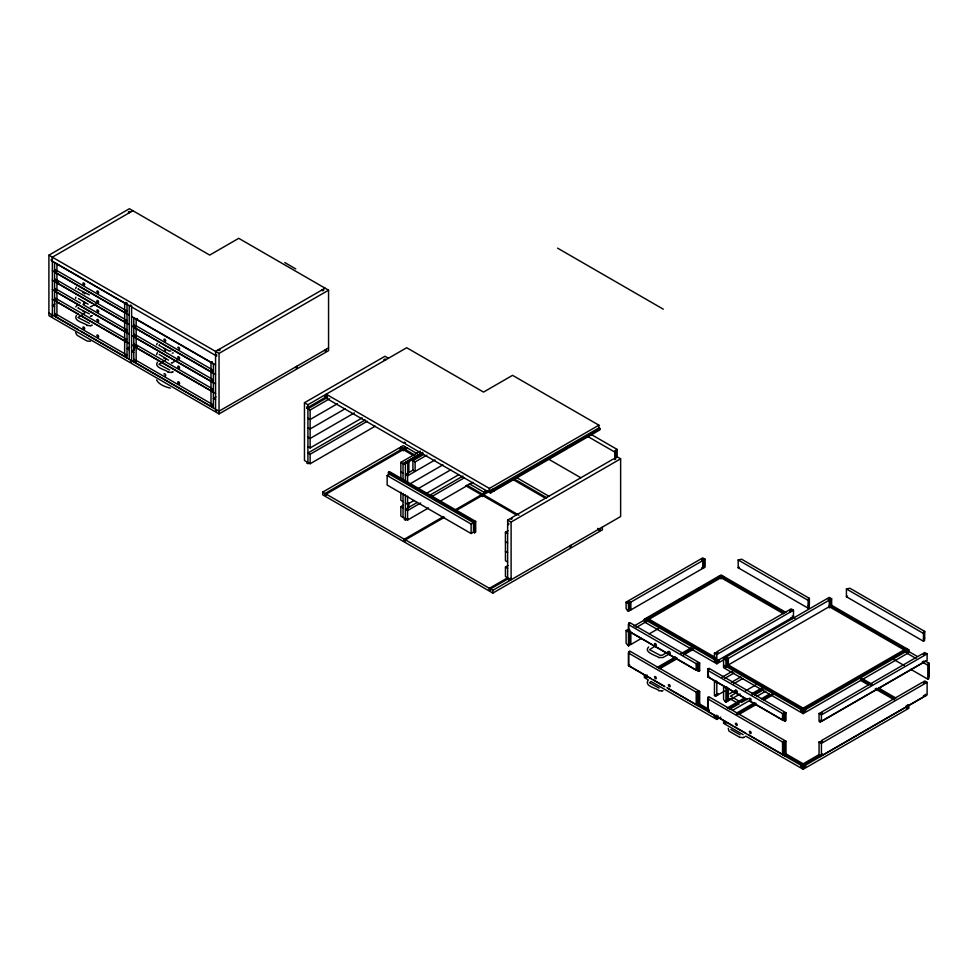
<?xml version="1.0" encoding="UTF-8"?>
<svg xmlns="http://www.w3.org/2000/svg" width="978" height="978" viewBox="0 0 978 978"><rect width="100%" height="100%" fill="white"/><g stroke="black" fill="none" stroke-linecap="round" stroke-linejoin="round"><path stroke-width="1.47" d="M75.563 298.339L75.868 297.19M75.599 332.642L77.103 335.283L86.455 340.686M156.517 354.562L157.434 352.655M168.571 360.173L159.121 354.427M75.599 288.596L76.308 287.092M156.566 344.818L157.262 343.327M728.255 728.292L728.977 731.141L739.906 737.4M75.758 306.896L77.103 305.442M647.852 680.725C644.624 686.519 656.507 687.889 658.94 690.664M76.48 315.405C72.665 321.102 85.037 322.874 87.397 325.478M157.434 362.141C153.619 367.838 166.003 369.611 168.363 372.227M78.411 288.559L77.995 289.109L89.353 294.867M78.411 307.532L77.995 308.082L89.353 313.84M159.377 344.782L158.949 345.344L168.571 350.686M648.646 647.008C642.986 652.253 656.593 655.59 658.94 657.571M649.954 682.192L649.539 682.742L659.148 688.084M48.9 255.197L129.402 208.717L209.72 255.087L238.742 238.326L328.559 290.185L328.559 350.674L219.035 413.914L48.9 315.686L48.9 255.197L219.035 353.413L328.559 290.185M132.874 210.722L52.372 257.19L52.372 259.94L51.272 259.304L51.272 260.564L130.502 306.31L130.502 305.038L131.59 305.674L131.59 361.958L130.502 361.322L130.502 360.051L52.372 314.953M58.215 282.275L56.932 283.021L56.932 290.808L54.56 288.18M54.976 303.962L52.372 305.466L54.56 306.725M98.362 302.581L91.296 306.505M84.45 313.522L77.947 317.483L89.353 323.327M125.93 311.896L124.658 312.63L124.658 320.429L125.746 321.065L125.746 319.794L127.03 320.539M137.433 318.535L136.15 319.268L136.15 327.068L133.778 324.439M129.634 347.068L127.03 348.571L129.218 349.831M137.433 346.982L136.15 347.728L136.15 361.64L133.778 358.999M134.206 349.696L131.59 351.2L133.778 352.471M165.416 360.271L158.901 364.219L169.683 370.039M179.316 358.816L172.262 362.74M325.087 288.18L215.563 351.408L215.563 354.158L216.651 354.782L216.651 356.053L131.59 306.933M212.275 361.738L211.003 362.483L211.003 370.283L212.092 370.906L212.092 369.647L213.375 370.381M212.275 371.224L211.003 371.97L211.003 379.757L212.092 380.393L212.092 379.134L213.375 379.867M212.275 380.711L211.003 381.444L211.003 389.244L212.092 389.88L212.092 388.621L213.375 389.354M212.275 390.198L211.003 390.931L211.003 404.843L212.092 405.479L212.092 404.22L213.375 404.953M215.991 396.909L213.375 398.413L215.563 399.684M328.559 347.936L219.035 411.176L216.651 409.794L216.651 411.066L215.563 410.43L215.563 355.417M327.508 397.435L307.923 408.743L307.923 463.755L306.835 463.132L306.835 461.861L304.464 460.491L304.464 402.74L384.965 356.261L388.425 358.266M304.464 402.74L307.923 404.745L406.689 347.728L483.535 392.092L512.558 375.332L598.903 425.185L598.903 427.924L489.379 491.164L489.379 488.425L326.187 394.195L326.187 396.946L325.087 396.31L325.087 397.569L404.305 443.315L404.305 442.044L405.405 442.679L405.405 443.951L490.467 493.059L492.839 491.689L492.839 490.418L490.467 491.787L489.379 491.164M325.087 396.31L327.459 394.941M307.923 404.745L307.923 407.484L306.835 406.848L306.835 408.107L327.508 396.176M306.835 408.107L310.124 410.014L329.635 398.743M337.447 403.718L310.124 419.501L307.923 418.229M345.258 408.694L310.124 428.975L307.923 427.716M354.366 412.912L310.124 438.462L307.923 437.203M307.923 446.689L310.124 447.948L362.178 417.899M365.197 419.953L307.923 453.01L310.124 454.269L367.386 421.212M307.923 462.496L310.124 463.755L375.197 426.188M602.375 527.093L602.375 529.844L492.839 593.071L322.716 494.856L322.716 492.105L399.745 447.631L413.633 455.65M400.846 448.266L400.846 447.007L403.217 445.638L405.589 447.007L405.589 448.266M322.716 492.105L325.087 493.474L402.117 449L402.117 450.271M400.846 447.007L403.217 448.376L405.589 447.007M325.087 493.474L325.087 494.746L406.689 447.631L417.105 453.645M400.846 478.645L400.846 462.386L420.369 451.115M422.618 452.349L403.034 463.658L403.034 480.076M388.425 476.323L388.425 472.301L389.525 471.665L475.687 521.408L475.687 532.154L474.587 532.79L473.499 532.154L471.115 533.523L387.154 485.051L387.154 475.565L389.525 474.196L473.499 522.668L473.499 532.154M404.305 463.132L406.689 461.75L407.777 462.386L405.405 463.755L404.305 463.132L404.305 464.391L400.846 462.386M407.777 474.562L407.777 461.127L422.251 452.765M407.777 461.127L408.877 461.75L423.34 453.401M426.885 455.149L415.112 461.946L415.112 471.433L412.924 470.161L412.924 460.687L423.388 454.636M413.254 469.978L405.405 474.513L407.594 475.773L435.063 459.917M408.902 484.501L442.9 464.868M418.058 488.707L450.748 469.831M407.777 518.67L405.405 520.039L404.305 519.404L404.305 518.144L400.846 516.139L400.846 506.653L403.449 505.149M405.405 502.961L407.594 504.232L414.134 500.455M425.907 493.658L458.596 474.782M417.178 502.496L405.405 509.293L407.594 510.553L420.674 502.998M428.951 495.699L462.949 476.066M431.139 496.958L463.829 478.083M405.405 518.768L407.594 520.039L428.523 507.961M440.296 501.164L472.985 482.288M486.09 490.528L483.535 492.007L469.208 483.731M489.379 488.425L598.903 425.185M325.087 494.746L326.187 495.381L326.187 494.11L404.305 539.22L443.474 516.604M455.235 509.819L481.347 494.746L481.347 496.005M466.812 485.088L482.435 494.11L488.78 490.443M404.305 539.22L404.305 540.479L444.574 517.24M455.014 511.201L489.88 491.078M492.839 489.159L493.939 489.795L567.509 447.313L567.509 448.584L493.939 491.054L491.323 489.538M568.597 446.689L599.991 428.56L599.991 429.819L568.597 447.948L568.597 446.689L567.509 446.054M387.154 475.565L471.115 524.037L473.499 522.668M388.425 472.301L474.587 522.044L475.687 521.408M617.155 457.019L617.155 449.428L614.783 450.797L615.871 451.433L615.871 457.472M587.362 436.237L614.783 452.056L615.871 451.433M511.103 578.316L508.719 579.685L507.631 579.062L507.631 524.037L508.719 524.673L508.719 523.413L507.631 522.778L507.631 520.039L510.003 518.67L511.103 519.294L512.191 518.67L511.103 518.034L613.683 458.804L614.783 459.44L615.871 458.804L614.783 458.169L617.155 456.799L620.627 458.804L620.627 516.555L492.839 590.333L490.467 588.964L490.467 590.223L489.379 589.6L489.379 588.328L405.405 539.856L405.405 541.115L404.305 540.479M507.631 520.039L511.103 522.044L620.627 458.804M507.631 561.983L505.443 560.712L505.443 532.264L508.059 530.748M489.379 588.328L507.655 577.778L505.443 576.531L505.443 567.044L508.059 565.529M489.379 589.6L508.743 578.414L511.103 579.795L511.103 522.044M599.991 528.475L599.991 529.734L598.903 530.369L598.903 529.098M705.138 559.245L701.666 559.978L702.766 560.614L630.847 602.13L629.746 601.507L629.746 610.565L628.475 611.299L626.103 608.671L626.103 602.13L702.766 557.876L705.138 559.245L705.138 567.044L703.867 567.778L702.766 567.142L704.05 566.409M629.746 601.507L628.658 602.13L629.746 602.766L628.475 603.512L626.103 602.13M627.375 610.675L628.658 609.93M629.746 609.306L630.847 609.93L702.766 568.414L702.766 559.343M652.399 644.722L628.658 631.018L628.658 623.218L629.746 622.583L699.661 662.95L699.661 670.749L698.573 671.373L655.04 646.25M809.368 598.34L808.097 599.074L809.185 599.71L809.185 607.509L808.097 608.145L738.182 567.778L738.182 559.978L741.654 559.245L809.368 598.34L809.368 604.881L808.097 605.614M699.661 662.95L698.573 663.573L697.473 662.95L697.473 669.478L696.202 670.223L628.475 631.116L628.475 624.587L629.746 623.842L628.658 623.218M724.759 659.209L716.825 663.793L644.355 621.947L644.355 619.208L645.627 618.475L715.725 658.94L714.453 659.673L646.727 620.578L646.727 621.849L645.627 621.213L645.627 619.942L646.91 619.208L646.91 620.468L645.627 619.734L645.627 618.475M645.627 619.734L646.727 619.098L646.727 617.839L718.647 576.311L783.537 613.781M718.647 576.311L718.647 577.582L721.018 574.942L722.302 575.687L722.302 576.947L723.39 577.582L723.39 576.311L785.909 612.411M629.746 629.954L628.658 630.59L629.746 631.226L629.746 645.138L628.475 645.871L626.103 643.243L626.103 630.59L628.744 629.062M634.025 626.018L651.214 616.091M653.854 614.563L657.827 612.277M660.468 610.749L663.108 609.221M665.749 607.693L669.722 605.406M678.976 600.064L681.617 598.536M684.258 597.008L688.231 594.722M690.871 593.194L693.512 591.666M696.153 590.137L700.126 587.851M646.727 617.839L647.998 618.573L719.93 577.057L719.93 578.316M719.747 575.687L721.018 576.421L722.302 575.687M628.475 631.116L629.746 630.382M645.627 621.213L723.39 576.311M738.182 567.778L739.27 567.142M626.103 630.59L628.475 631.959L629.746 631.226M636.079 627.57L646.531 621.531M629.746 643.866L630.847 644.502L641.311 638.463M649.147 633.927L658.304 628.646M651.079 678.524L628.658 665.578L628.658 651.666L629.746 651.042L699.661 691.397L699.661 705.309L698.573 705.945L666.91 687.668M664.954 686.752L628.475 665.688L628.475 653.035L629.746 652.302L628.658 651.666M655.994 645.614L649.539 649.649L660.272 655.37L662.216 655.211L668.671 651.507M628.475 665.688L629.746 664.954M669.906 653.634L662.974 657.534L658.817 657.534M657.192 667.448L675.492 656.874M680.725 653.854L691.189 647.815M658.463 668.182L676.776 657.619M683.316 653.842L692.461 648.548M645.627 675.59L645.627 676.862L646.91 676.116L646.91 674.857M659.563 668.818L676.776 658.879M683.316 655.101L693.561 649.184M628.475 624.587L696.202 663.683L697.473 662.95M789.845 609.624L791.116 608.878L793.488 610.248L793.488 616.788L716.825 661.055L715.541 660.309L715.541 661.58L714.453 660.945L714.453 653.145L717.913 652.412L716.825 651.776L788.745 610.248L789.845 610.883L790.933 610.248L789.845 609.624L789.845 612.216M738.182 559.978L808.097 600.345L809.185 599.71M714.453 653.145L716.825 654.514L793.488 610.248M716.825 660.835L718.096 661.58L719.197 660.945L719.197 659.673M723.573 658.414L829.271 597.399L831.642 598.768L831.642 605.26L830.359 606.03L905.212 649.245L906.484 648.512L906.484 649.771L907.584 650.407L907.584 649.135L908.855 649.881L908.855 652.619L803.17 713.634L723.573 667.693L723.573 658.414L725.945 659.783L727.229 659.05L726.128 658.414L727.229 657.778L728.329 658.414L829.271 600.137L828.17 599.502L831.642 598.768M732.681 691.079L707.876 676.752L707.876 668.952L708.977 668.316L786.006 712.791L786.006 720.59L784.906 721.226L749.661 700.871M846.422 588.964L849.894 588.23L924.736 631.433L924.552 640.602L923.464 641.238L846.422 596.763L846.422 588.964L923.464 633.438L924.552 632.803L923.464 632.167L924.736 631.433M747.082 699.6L707.693 676.862L707.693 670.321L708.977 669.588L707.876 668.952M829.271 605.406L830.542 604.661M707.693 676.862L708.977 676.116M846.422 596.763L847.523 596.128M628.475 653.035L696.202 692.143L699.661 691.397M724.759 691.043L715.541 696.14L714.453 695.517L714.453 681.605L715.725 680.859L716.825 681.495M722.057 677.216L732.51 671.165M724.759 678.39L734.001 673.047M731.507 682.289L740.749 676.959M732.681 725.639L707.876 711.324L707.876 697.412L708.977 696.776L786.006 741.251L786.006 755.163L784.906 755.798L748.353 734.686M708.977 710.688L707.693 711.422L707.693 698.781L708.977 698.035L707.876 697.412M725.945 688.243L727.229 687.497L727.229 701.409L725.945 702.155L723.573 699.514L723.573 686.874L725.945 688.243L725.945 702.155M733.561 683.842L742.742 678.549M714.453 695.517L715.725 694.771L716.825 695.407M729.6 693.757L735.725 690.223M736.947 692.351L730.493 696.153L740.101 701.739M724.857 701.519L726.128 700.786L727.229 701.409M727.229 700.15L728.329 700.786L740.126 693.964M745.37 690.945L755.86 684.881M727.29 707.913L744.282 698.096M752.131 693.573L761.287 688.292M714.453 715.321L714.453 716.593L716.825 715.224M728.378 708.549L745.591 698.61M751.923 694.955L762.375 688.915M714.453 716.593L715.541 717.229L716.825 716.483M729.661 709.282L738.806 704.001M741.422 702.485L747.962 698.72M754.503 694.942L763.659 689.661M650.945 681.397L716.825 719.441L720.786 717.143M732.681 710.272L749.869 700.358M756.483 696.544L765.737 691.201M736.434 713.17L754.796 702.571M761.349 698.793L769.209 694.246M736.41 714.661L756.067 703.316M762.62 699.527L771.801 694.233M724.857 721.336L724.857 722.595L726.128 721.862M738.806 714.539L756.067 704.576M763.72 700.162L772.901 694.857M707.693 670.321L782.534 713.537L786.006 712.791M749.71 701.116L782.534 720.065L783.818 719.331L783.818 712.791M800.786 709.527L802.07 708.793L801.887 711.422L800.786 710.798L800.786 709.527L725.945 666.324L727.229 665.578L805.542 710.798L805.542 709.527L906.484 651.25L906.484 652.509L907.584 651.886L907.584 650.615L906.3 649.881L906.3 651.14L907.584 650.407M907.584 651.886L829.271 606.666L728.329 664.942L803.17 708.158L904.112 649.881L904.112 651.14M923.464 638.707L924.736 637.974M800.786 710.798L907.584 649.135M801.887 710.162L803.17 710.896L804.442 710.162L804.442 711.422L805.542 710.798M907.584 650.615L908.855 649.881M819.051 713.537L820.322 712.791L821.422 713.427L822.51 712.791L821.422 712.167L922.364 653.879L923.464 654.514L924.552 653.879L923.464 653.255L924.736 652.509L927.107 653.879L927.107 660.419L821.422 721.434L820.139 720.7L820.139 721.96L819.051 721.336L819.051 713.537L821.422 714.906L927.107 653.879M707.693 698.781L782.534 741.984L786.006 741.251M820.139 720.7L821.422 719.967M820.139 721.96L821.422 721.226M822.51 720.59L923.464 662.314L923.464 661.055M924.552 661.678L925.836 660.945M929.1 675.884L929.1 663.243L927.816 663.976L928.917 664.612L928.917 678.524L927.816 679.16L910.848 669.355M922.596 662.228L927.816 665.248L928.917 664.612M821.422 755.798L820.139 756.532L819.051 755.896L819.051 741.984L822.51 741.251L821.422 740.615L922.364 682.338L923.464 682.974L924.552 682.338L923.464 681.703L924.736 680.969L927.107 682.338L927.107 694.979L805.542 765.175L804.258 764.441L804.258 765.701M819.051 741.984L821.422 743.353L927.107 682.338M800.786 765.175L802.07 764.441L801.887 767.07L800.786 766.434L800.786 765.175L667.546 688.243M786.092 753.952L803.17 763.806L818.892 754.723M800.786 766.434L820.322 755.163M923.464 696.886L822.51 755.163L822.51 753.904M925.836 694.246L925.836 695.517L924.552 696.25L923.464 695.615M801.887 765.811L803.17 766.544L804.442 765.811L804.442 767.07L805.542 766.434L805.542 765.175M907.584 707.522L906.3 706.788L906.3 705.529L907.584 706.263L907.584 707.522L906.484 708.158L906.484 706.898M745.762 736.141L803.17 769.283L908.855 708.268L908.855 705.529L907.584 704.783M91.296 315.992L92.25 315.601M91.296 325.478L92.25 325.087M173.204 352.862L172.262 353.254M172.262 372.227L173.204 371.836M743.793 737.4L744.747 737.009M87.274 325.454L90.428 325.686M90.428 341.285L87.274 341.053M170.93 351.065L169.108 350.919M171.382 362.948L172.385 362.704M168.228 372.19L171.382 372.435M658.817 690.627L661.972 690.871M739.771 737.363L742.925 737.608M90.355 306.737L91.431 306.481M90.355 316.224L91.431 315.967M90.355 325.711L91.431 325.454M171.321 372.447L172.385 372.19M661.898 690.884L662.974 690.627M742.864 737.62L743.928 737.363M156.566 379.904C158.827 384.599 165.404 386.97 170.306 388.119M284.794 262.556L295.759 268.938M88.154 304.182L78.411 298.632M557.594 248.155L663.292 309.182M598.903 427.924L599.991 428.56M590.92 434.281L617.155 449.428M322.716 289.549L323.804 290.185L322.716 290.808L321.615 290.185M566.409 446.689L567.509 447.313M831.642 605.296L906.484 648.512M908.097 651.116L917.278 656.421M925.164 660.969L929.1 663.243M922.364 661.678L923.464 662.314M906.936 653.182L916.068 658.463M130.502 212.092L129.402 211.456L128.301 212.092L129.402 212.715M386.053 359.635L384.965 358.999L383.865 359.635L384.965 360.271M548.206 458.939L580.834 477.777M893.88 659.551L904.32 665.59M792.217 616.042L793.488 616.788M746.862 590.7L749.466 592.203M752.07 593.707L754.674 595.211M758.573 597.472L761.19 598.976M763.794 600.48L766.397 601.983M769.001 603.487L772.901 605.749M775.505 607.252L778.109 608.756M780.725 610.26L784.625 612.509M792.437 617.02L795.041 618.524M784.625 613.145L722.119 577.057L722.119 578.316M924.736 694.881L925.836 695.517M790.933 618.047L792.217 618.793L792.217 617.521M701.666 567.778L702.766 568.414M516.237 477.374L549.049 496.311M861.838 678.377L872.352 684.441M878.916 688.231L895.982 698.084M513.866 478.743L546.665 497.68M860.567 679.123L871.068 685.187M876.325 688.219L894.699 698.83M512.558 479.257L545.577 498.315M597.619 528.364L599.991 529.734M860.567 680.382L868.66 685.052M875.224 688.842L894.699 700.089M414.733 455.014L404.305 449L404.305 450.271M518.963 515.198L483.535 494.746L483.535 496.005M465.711 485.724L516.555 515.076M412.924 460.687L415.112 461.946M219.035 349.415L220.123 350.038L219.035 350.674L217.935 350.038M127.03 303.033L125.93 302.41L124.658 303.143L124.658 310.943L125.746 311.579L125.746 310.307L127.03 311.053M54.56 262.679L127.03 304.513M54.56 269.207L56.932 271.847L56.932 264.048M56.932 270.576L124.658 309.684M52.372 270.686L129.218 315.05M131.59 316.42L215.563 364.904M400.846 471.873L403.034 473.144M505.443 532.264L507.631 533.523M54.56 272.165L127.03 313.999M133.778 317.899L213.375 363.853M715.517 657.558L649.099 619.208L649.099 620.468M805.542 709.527L804.258 708.793L804.258 710.052M716.825 659.575L719.197 660.945M54.56 278.693L56.932 281.334L56.932 273.534M56.932 280.063L124.658 319.158M136.15 325.808L211.003 369.012M644.355 619.208L645.627 619.942M723.573 664.942L725.945 667.583L725.945 659.783M52.372 280.173L129.218 324.537M131.59 325.906L215.563 374.391M505.443 541.751L507.631 543.01M54.56 281.64L92.091 303.314M94.695 304.818L127.03 323.486M133.778 327.385L213.375 373.339M56.932 289.549L80.379 303.082M82.983 304.586L124.658 328.645M127.03 330.014L125.746 329.28L125.746 330.552L124.658 329.916L124.658 322.117M133.778 333.914L136.15 336.554L136.15 328.755M136.15 335.283L211.003 378.498M127.03 331.493L125.93 330.857L124.658 331.603L124.658 339.403L125.746 340.026L125.746 338.767L127.03 339.5M52.372 289.659L129.218 334.024M131.59 335.393L215.563 383.877M505.443 551.237L507.631 552.497M54.56 291.126L127.03 332.972M133.778 336.872L213.375 382.814M54.56 297.667L56.932 300.295L56.932 292.495M56.932 299.036L124.658 338.131M133.778 343.4L136.15 346.041L136.15 338.241M136.15 344.769L211.003 387.985M697.021 669.221L699.661 670.749M726.128 686.874L727.229 687.497M735.297 692.583L747.045 699.368M52.372 299.146L78.277 314.097M80.917 315.625L129.218 343.51M131.59 344.879L215.563 393.364M403.034 501.592L400.846 500.333L400.846 492.203M714.453 681.605L716.825 682.974L716.825 695.615L715.541 694.881L715.541 696.14M400.846 506.653L403.034 507.912M505.443 567.044L507.631 568.304M729.6 698.512L738.952 703.915M716.825 694.148L717.913 694.771L717.913 693.512M54.56 313.266L56.932 315.894L56.932 301.982M56.932 314.635L124.658 353.73M127.03 355.1L125.746 354.366L125.746 355.625L124.658 355.002L124.658 341.09M136.15 360.369L211.003 403.584M54.56 316.004L78.277 329.696M80.917 331.212L127.03 357.838M133.778 361.738L213.375 407.692M48.9 312.948L51.272 314.317L51.272 315.576L52.372 316.212L52.372 261.199M131.59 360.686L215.563 409.171M698.585 703.426L709.013 709.441M698.585 704.698L709.013 710.713M785.004 754.588L805.542 766.434M653.72 680.052L664.27 686.14M735.297 727.155L745.737 733.182M645.627 676.862L646.727 677.485L646.727 676.226M724.857 722.595L725.945 723.231L725.945 721.96M648.304 679.881L644.355 677.595L644.355 674.857M743.146 734.637L723.573 723.341L723.573 720.59M730.908 729.527L740.101 734.833M927.816 665.248L927.816 679.16M923.464 633.438L923.464 641.238M905.212 649.245L905.212 651.776M830.359 599.502L830.359 607.301M829.271 598.866L829.271 607.937M821.422 714.906L821.422 721.434M821.422 743.353L821.422 756.006L820.139 755.273L820.139 756.532M808.097 600.345L808.097 608.145M803.17 708.158L803.17 710.688M803.17 710.896L803.17 713.634M803.17 763.806L803.17 766.336M803.17 766.544L803.17 769.283M791.116 618.157L791.116 619.416M784.906 713.427L784.906 721.226M784.906 741.886L784.906 755.798M783.818 741.251L783.818 753.904L782.534 754.637L782.534 741.984M782.534 713.537L782.534 720.065M728.329 658.414L728.329 666.214M728.329 688.255L728.329 700.786M727.229 657.778L727.229 666.849M721.018 576.421L721.018 578.952M718.096 660.309L718.096 661.58M718.096 715.957L718.096 717.229M716.825 654.514L716.825 663.793M716.825 716.691L716.825 719.441M715.541 715.957L715.541 717.229M703.867 559.978L703.867 567.778M698.573 663.573L698.573 671.373M698.573 692.033L698.573 705.945M697.473 691.397L697.473 704.05L696.202 704.783L696.202 692.143M696.202 663.683L696.202 670.223M647.998 618.573L647.998 621.103M630.847 602.13L630.847 609.93M630.847 631.984L630.847 644.502M628.475 603.512L628.475 611.299M628.475 631.959L628.475 645.871M614.783 452.056L614.783 459.611M570.969 545.223L570.969 546.494L569.881 547.118L569.881 545.858M508.719 578.426L508.719 579.685M493.939 489.795L493.939 491.054M492.839 590.333L492.839 593.071M490.467 491.787L490.467 493.059M482.435 494.11L482.435 496.641M474.587 522.044L474.587 532.79M471.115 524.037L471.115 533.523M408.877 461.75L408.877 472.398M408.877 502.826L408.877 507.386M407.777 502.704L407.777 509.538M407.594 475.773L407.594 482.545M407.594 496.103L407.594 504.232M407.594 510.553L407.594 520.039M406.689 447.631L406.689 448.902M406.689 461.75L406.689 463.022M405.405 463.755L405.405 482.007M405.405 494.831L405.405 520.039M403.217 448.376L403.217 450.907M403.034 493.462L403.034 517.399M399.745 447.631L399.745 448.902M326.187 349.305L326.187 350.576L325.087 351.2L325.087 349.941M310.124 410.014L310.124 447.948M310.124 454.269L310.124 463.755M297.153 366.065L297.153 367.325L296.065 367.96L296.065 366.701M219.035 353.413L219.035 413.914M213.375 363.633L213.375 392.092M213.375 407.899L213.375 392.3L133.778 346.359L133.778 361.958M133.962 345.368L133.962 349.941M133.778 317.691L133.778 346.139M129.218 305.564L129.218 359.317M127.03 304.305L127.03 342.239M127.03 358.058L127.03 342.459L54.56 300.613L54.56 316.212M54.56 262.459L54.56 300.405M163.962 358.461A1.235 0.709 60 0 1 165.637 359.427M177.947 367.3A1.235 0.709 60 0 1 178.485 366.139A1.235 0.709 60 0 1 179.573 367.74A1.235 0.709 60 0 1 178.485 368.07M83.081 328.131A1.235 0.709 60 0 1 83.619 326.958A1.235 0.709 60 0 1 84.707 328.559A1.235 0.709 60 0 1 83.619 328.901M96.908 335.87A1.235 0.709 60 0 1 97.678 335.051A1.235 0.709 60 0 1 98.619 336.676A1.235 0.709 60 0 1 97.519 336.933M163.925 339.733A1.235 0.709 60 0 1 164.952 339.329A1.235 0.709 60 0 1 165.612 341.041A1.235 0.709 60 0 1 164.365 340.845M177.837 347.765A1.235 0.709 60 0 1 178.778 347.3A1.235 0.709 60 0 1 179.561 348.926A1.235 0.709 60 0 1 178.485 349.097M82.971 292.984A1.235 0.709 60 0 1 84.279 292.874M84.597 293.424A1.235 0.709 60 0 1 84.707 293.987M96.993 301.591A1.235 0.709 60 0 1 97.592 300.442A1.235 0.709 60 0 1 98.607 302.19A1.235 0.709 60 0 1 97.311 302.141M735.493 724.148A1.235 0.709 60 0 1 736.263 723.329A1.235 0.709 60 0 1 737.204 724.967A1.235 0.709 60 0 1 736.116 725.224M749.38 731.911A1.235 0.709 60 0 1 750.395 731.507A1.235 0.709 60 0 1 751.067 733.219A1.235 0.709 60 0 1 749.808 733.023M163.962 374.061A1.235 0.709 60 0 1 164.952 373.902A1.235 0.709 60 0 1 165.661 375.393A1.235 0.709 60 0 1 164.793 375.809M177.947 382.899A1.235 0.709 60 0 1 178.485 381.726A1.235 0.709 60 0 1 179.573 383.327A1.235 0.709 60 0 1 178.485 383.669M165.551 350.65A1.235 0.709 60 0 1 164.573 350.552M164.182 348.657A1.235 0.709 60 0 1 165.551 349.647M177.862 357.52A1.235 0.709 60 0 1 178.705 356.738A1.235 0.709 60 0 1 179.549 358.486A1.235 0.709 60 0 1 178.277 358.364M735.493 691.055A1.235 0.709 60 0 1 736.336 690.285A1.235 0.709 60 0 1 737.18 692.033A1.235 0.709 60 0 1 735.896 691.898M84.597 313.4A1.235 0.709 60 0 1 83.839 313.461M83.081 311.53A1.235 0.709 60 0 1 84.597 312.398M96.908 320.271A1.235 0.709 60 0 1 97.678 319.451A1.235 0.709 60 0 1 98.619 321.077A1.235 0.709 60 0 1 97.519 321.334M668.451 652.35A1.235 0.709 60 0 1 669.062 651.47A1.235 0.709 60 0 1 670.126 652.803A1.235 0.709 60 0 1 669.514 653.671M83.619 301.872A1.235 0.709 60 0 1 84.695 303.608A1.235 0.709 60 0 1 83.399 303.596M96.883 310.503A1.235 0.709 60 0 1 97.898 310.099A1.235 0.709 60 0 1 98.57 311.823A1.235 0.709 60 0 1 97.311 311.627M654.514 677.131A1.235 0.709 60 0 1 655.529 676.739A1.235 0.709 60 0 1 656.201 678.451A1.235 0.709 60 0 1 654.942 678.255M668.451 685.444A1.235 0.709 60 0 1 669.368 684.71A1.235 0.709 60 0 1 670.077 686.544A1.235 0.709 60 0 1 668.671 686.018M83.081 284.072A1.235 0.709 60 0 1 83.619 282.911A1.235 0.709 60 0 1 84.707 284.512A1.235 0.709 60 0 1 83.619 284.842M96.908 291.811A1.235 0.709 60 0 1 97.678 290.992A1.235 0.709 60 0 1 98.619 292.63A1.235 0.709 60 0 1 97.519 292.874M749.38 698.818A1.235 0.709 60 0 0 750.676 700.431A1.235 0.709 60 0 0 750.676 698.695A1.235 0.709 60 0 0 749.38 698.818M654.514 644.037A1.235 0.709 60 0 0 655.81 645.663A1.235 0.709 60 0 0 655.81 643.927A1.235 0.709 60 0 0 654.514 644.037"/></g></svg>
